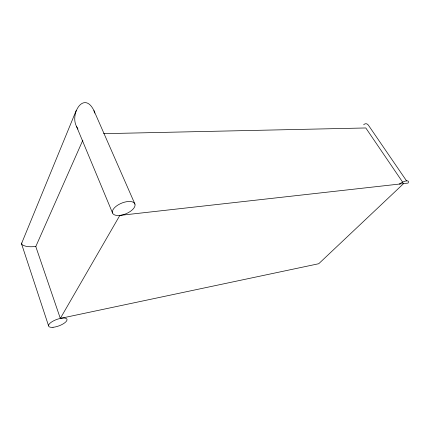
<?xml version="1.0" encoding="UTF-8"?>
<svg xmlns="http://www.w3.org/2000/svg" width="430" height="430" viewBox="0 0 430 430"><rect width="100%" height="100%" fill="white"/><g stroke="black" fill="none" stroke-linecap="round" stroke-linejoin="round"><path stroke-width="0.64" d="M134.956 204.148A12.056 5.74 -22.4 0 0 116.675 205.868A12.056 5.74 -22.4 0 0 119.529 215.441A12.056 5.74 -22.4 0 0 134.956 204.148L93.939 110.596C83.984 90.246 69.73 113.794 76.502 126.393L112.547 213.011M48.531 325.687L21.5 243.681L76.185 110.542M403.619 183.588L318.721 263.73L60.324 318.415L35.792 246.546L82.85 140.18M60.324 318.415L119.836 215.408L408.054 183.094A8.175 2.521 -32.1 0 0 406.549 180.869L368.354 125.125A4.252 3.333 -87 0 0 363.651 124.802M21.5 243.681L21.978 242.982M35.792 246.546C31.127 246.836 25.655 247.298 21.683 244.407M103.657 133.676L365.801 127.968L402.872 182.487M76.502 126.393L77.932 129.091M93.939 110.596L94.643 113.106M399.282 184.078A8.175 2.521 -32.1 0 1 406.549 180.869M53.003 327.3A9.799 3.392 -20.4 0 0 67.042 319.775A9.799 3.392 -20.4 0 0 53.309 320.984A9.799 3.392 -20.4 0 0 53.003 327.3"/></g></svg>
